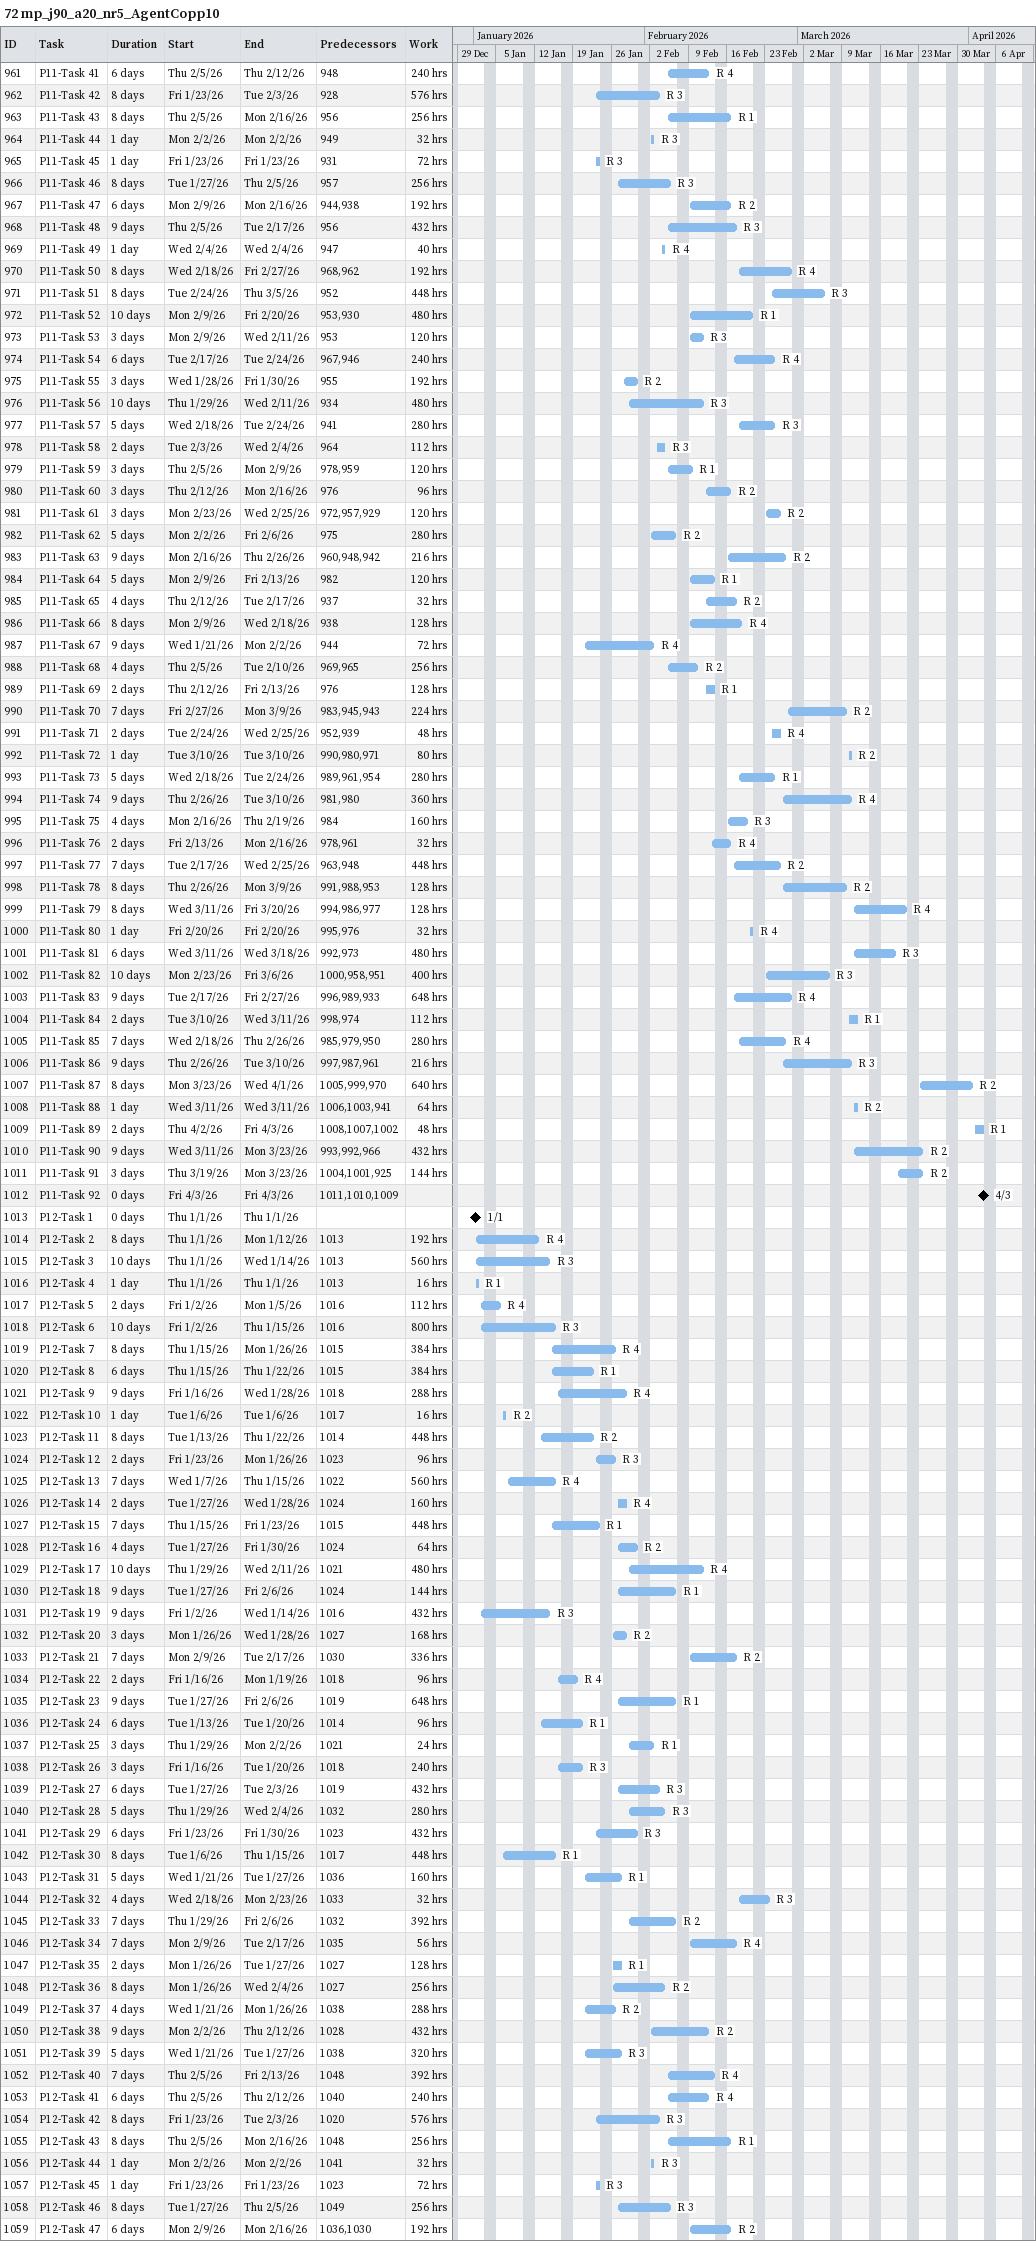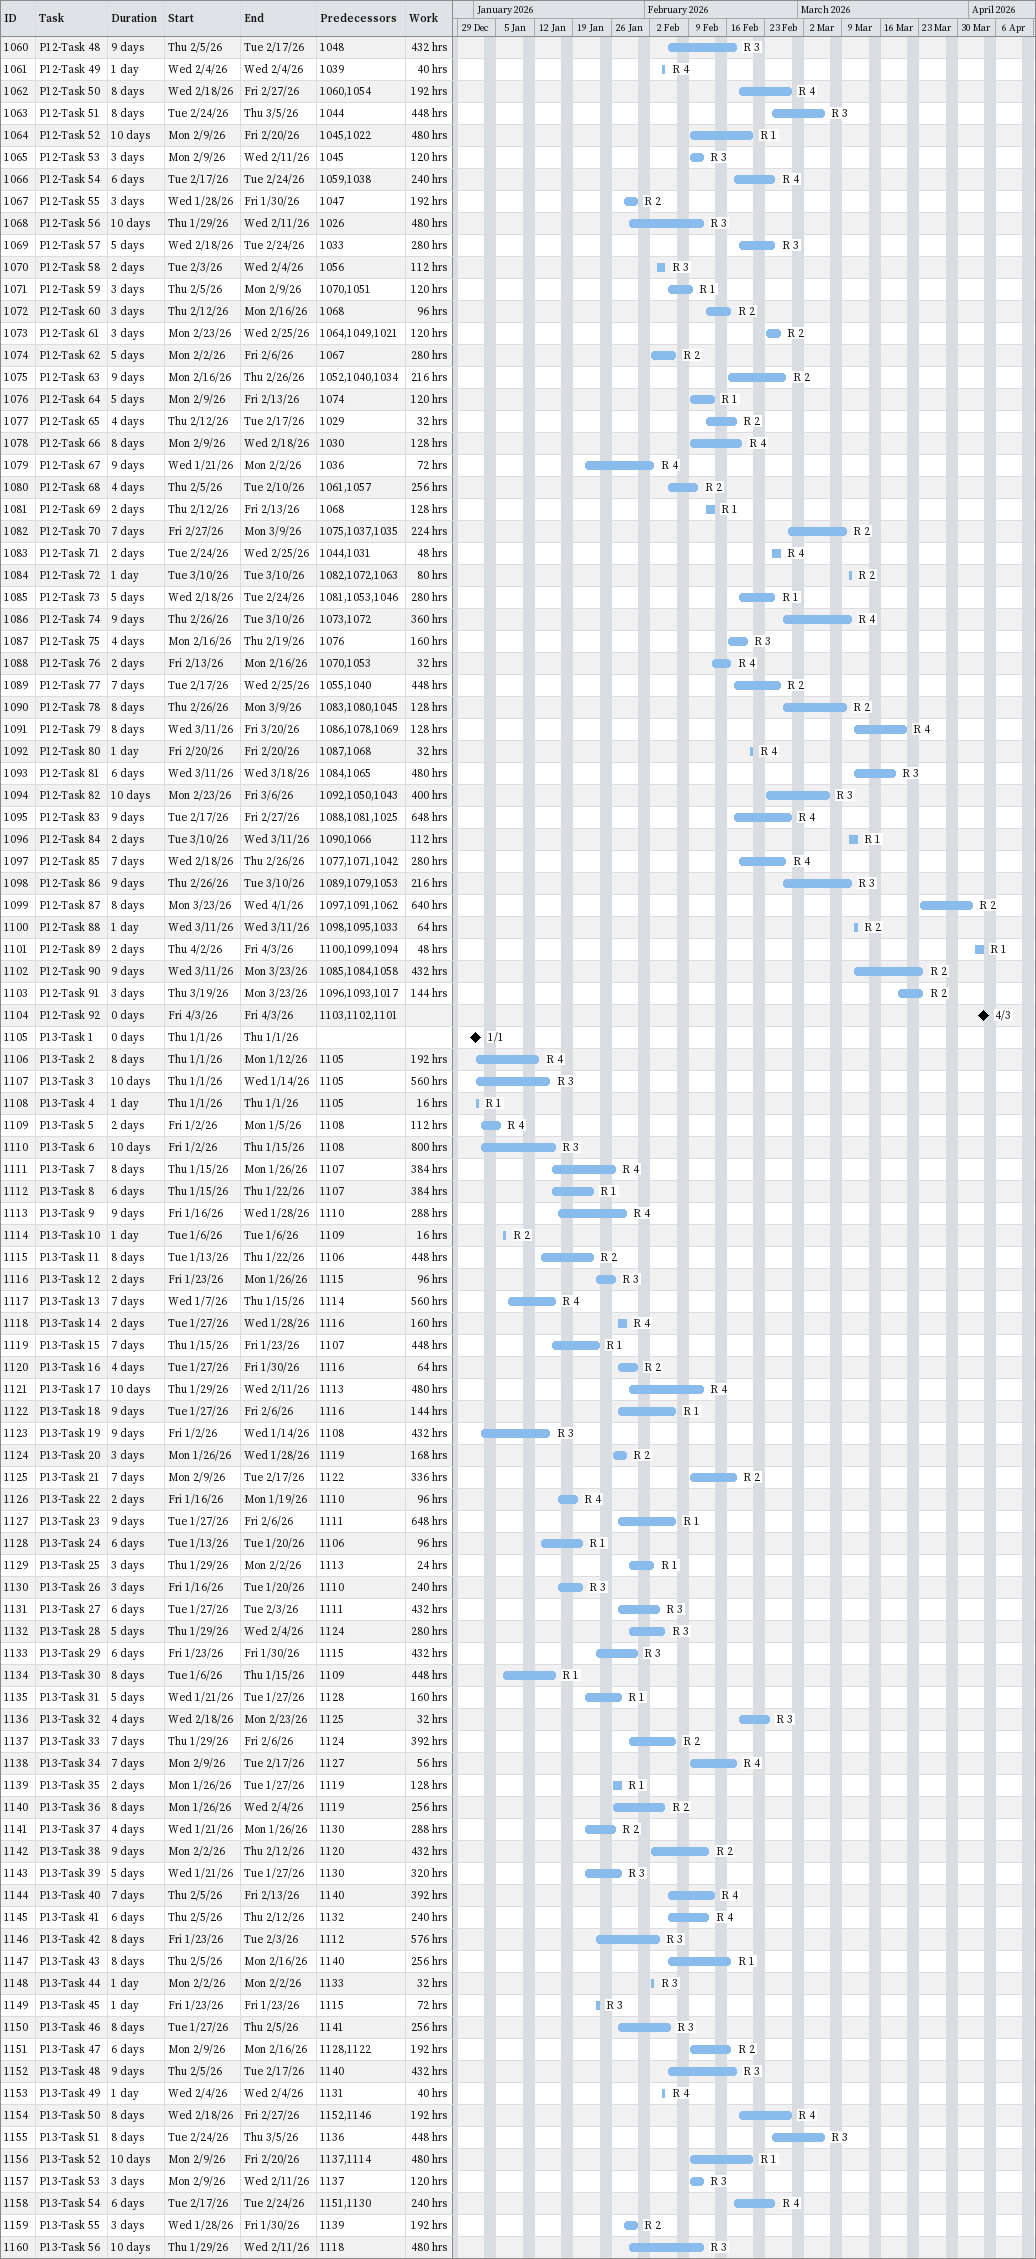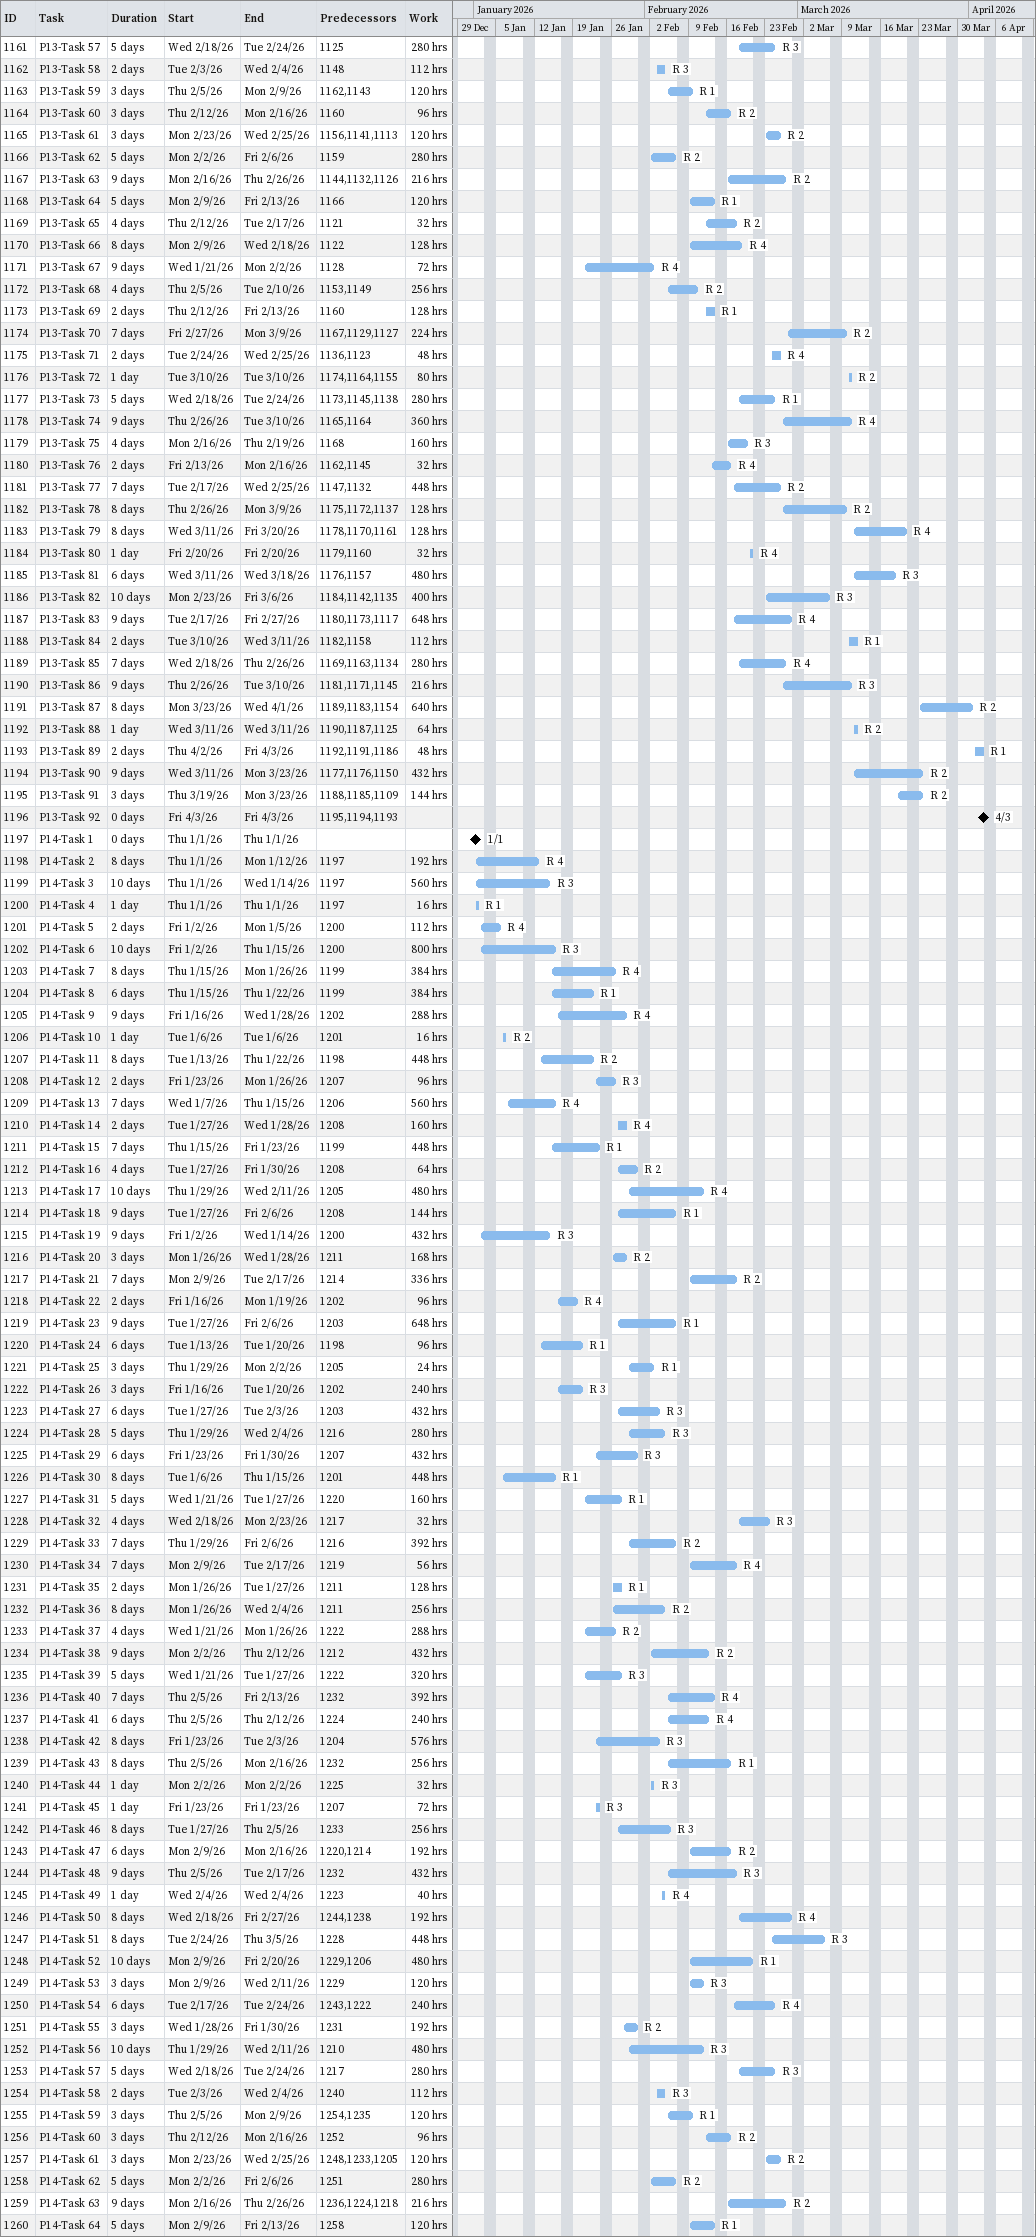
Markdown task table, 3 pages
72 mp_j90_a20_nr5_AgentCopp10

| ID | Task | Duration | Start | Finish | Predecessors | Resources | Work (h) |
|---|---|---|---|---|---|---|---|
| 961 | P11-Task 41 | 6d | 2026-02-05 | 2026-02-12 | 948 | R 4 | 240 |
| 962 | P11-Task 42 | 8d | 2026-01-23 | 2026-02-03 | 928 | R 3 | 576 |
| 963 | P11-Task 43 | 8d | 2026-02-05 | 2026-02-16 | 956 | R 1 | 256 |
| 964 | P11-Task 44 | 1d | 2026-02-02 | 2026-02-02 | 949 | R 3 | 32 |
| 965 | P11-Task 45 | 1d | 2026-01-23 | 2026-01-23 | 931 | R 3 | 72 |
| 966 | P11-Task 46 | 8d | 2026-01-27 | 2026-02-05 | 957 | R 3 | 256 |
| 967 | P11-Task 47 | 6d | 2026-02-09 | 2026-02-16 | 944, 938 | R 2 | 192 |
| 968 | P11-Task 48 | 9d | 2026-02-05 | 2026-02-17 | 956 | R 3 | 432 |
| 969 | P11-Task 49 | 1d | 2026-02-04 | 2026-02-04 | 947 | R 4 | 40 |
| 970 | P11-Task 50 | 8d | 2026-02-18 | 2026-02-27 | 968, 962 | R 4 | 192 |
| 971 | P11-Task 51 | 8d | 2026-02-24 | 2026-03-05 | 952 | R 3 | 448 |
| 972 | P11-Task 52 | 10d | 2026-02-09 | 2026-02-20 | 953, 930 | R 1 | 480 |
| 973 | P11-Task 53 | 3d | 2026-02-09 | 2026-02-11 | 953 | R 3 | 120 |
| 974 | P11-Task 54 | 6d | 2026-02-17 | 2026-02-24 | 967, 946 | R 4 | 240 |
| 975 | P11-Task 55 | 3d | 2026-01-28 | 2026-01-30 | 955 | R 2 | 192 |
| 976 | P11-Task 56 | 10d | 2026-01-29 | 2026-02-11 | 934 | R 3 | 480 |
| 977 | P11-Task 57 | 5d | 2026-02-18 | 2026-02-24 | 941 | R 3 | 280 |
| 978 | P11-Task 58 | 2d | 2026-02-03 | 2026-02-04 | 964 | R 3 | 112 |
| 979 | P11-Task 59 | 3d | 2026-02-05 | 2026-02-09 | 978, 959 | R 1 | 120 |
| 980 | P11-Task 60 | 3d | 2026-02-12 | 2026-02-16 | 976 | R 2 | 96 |
| 981 | P11-Task 61 | 3d | 2026-02-23 | 2026-02-25 | 972, 957, 929 | R 2 | 120 |
| 982 | P11-Task 62 | 5d | 2026-02-02 | 2026-02-06 | 975 | R 2 | 280 |
| 983 | P11-Task 63 | 9d | 2026-02-16 | 2026-02-26 | 960, 948, 942 | R 2 | 216 |
| 984 | P11-Task 64 | 5d | 2026-02-09 | 2026-02-13 | 982 | R 1 | 120 |
| 985 | P11-Task 65 | 4d | 2026-02-12 | 2026-02-17 | 937 | R 2 | 32 |
| 986 | P11-Task 66 | 8d | 2026-02-09 | 2026-02-18 | 938 | R 4 | 128 |
| 987 | P11-Task 67 | 9d | 2026-01-21 | 2026-02-02 | 944 | R 4 | 72 |
| 988 | P11-Task 68 | 4d | 2026-02-05 | 2026-02-10 | 969, 965 | R 2 | 256 |
| 989 | P11-Task 69 | 2d | 2026-02-12 | 2026-02-13 | 976 | R 1 | 128 |
| 990 | P11-Task 70 | 7d | 2026-02-27 | 2026-03-09 | 983, 945, 943 | R 2 | 224 |
| 991 | P11-Task 71 | 2d | 2026-02-24 | 2026-02-25 | 952, 939 | R 4 | 48 |
| 992 | P11-Task 72 | 1d | 2026-03-10 | 2026-03-10 | 990, 980, 971 | R 2 | 80 |
| 993 | P11-Task 73 | 5d | 2026-02-18 | 2026-02-24 | 989, 961, 954 | R 1 | 280 |
| 994 | P11-Task 74 | 9d | 2026-02-26 | 2026-03-10 | 981, 980 | R 4 | 360 |
| 995 | P11-Task 75 | 4d | 2026-02-16 | 2026-02-19 | 984 | R 3 | 160 |
| 996 | P11-Task 76 | 2d | 2026-02-13 | 2026-02-16 | 978, 961 | R 4 | 32 |
| 997 | P11-Task 77 | 7d | 2026-02-17 | 2026-02-25 | 963, 948 | R 2 | 448 |
| 998 | P11-Task 78 | 8d | 2026-02-26 | 2026-03-09 | 991, 988, 953 | R 2 | 128 |
| 999 | P11-Task 79 | 8d | 2026-03-11 | 2026-03-20 | 994, 986, 977 | R 4 | 128 |
| 1000 | P11-Task 80 | 1d | 2026-02-20 | 2026-02-20 | 995, 976 | R 4 | 32 |
| 1001 | P11-Task 81 | 6d | 2026-03-11 | 2026-03-18 | 992, 973 | R 3 | 480 |
| 1002 | P11-Task 82 | 10d | 2026-02-23 | 2026-03-06 | 1000, 958, 951 | R 3 | 400 |
| 1003 | P11-Task 83 | 9d | 2026-02-17 | 2026-02-27 | 996, 989, 933 | R 4 | 648 |
| 1004 | P11-Task 84 | 2d | 2026-03-10 | 2026-03-11 | 998, 974 | R 1 | 112 |
| 1005 | P11-Task 85 | 7d | 2026-02-18 | 2026-02-26 | 985, 979, 950 | R 4 | 280 |
| 1006 | P11-Task 86 | 9d | 2026-02-26 | 2026-03-10 | 997, 987, 961 | R 3 | 216 |
| 1007 | P11-Task 87 | 8d | 2026-03-23 | 2026-04-01 | 1005, 999, 970 | R 2 | 640 |
| 1008 | P11-Task 88 | 1d | 2026-03-11 | 2026-03-11 | 1006, 1003, 941 | R 2 | 64 |
| 1009 | P11-Task 89 | 2d | 2026-04-02 | 2026-04-03 | 1008, 1007, 1002 | R 1 | 48 |
| 1010 | P11-Task 90 | 9d | 2026-03-11 | 2026-03-23 | 993, 992, 966 | R 2 | 432 |
| 1011 | P11-Task 91 | 3d | 2026-03-19 | 2026-03-23 | 1004, 1001, 925 | R 2 | 144 |
| 1012 | P11-Task 92 | 0d | 2026-04-03 | 2026-04-03 | 1011, 1010, 1009 |  |  |
| 1013 | P12-Task 1 | 0d | 2026-01-01 | 2026-01-01 |  |  |  |
| 1014 | P12-Task 2 | 8d | 2026-01-01 | 2026-01-12 | 1013 | R 4 | 192 |
| 1015 | P12-Task 3 | 10d | 2026-01-01 | 2026-01-14 | 1013 | R 3 | 560 |
| 1016 | P12-Task 4 | 1d | 2026-01-01 | 2026-01-01 | 1013 | R 1 | 16 |
| 1017 | P12-Task 5 | 2d | 2026-01-02 | 2026-01-05 | 1016 | R 4 | 112 |
| 1018 | P12-Task 6 | 10d | 2026-01-02 | 2026-01-15 | 1016 | R 3 | 800 |
| 1019 | P12-Task 7 | 8d | 2026-01-15 | 2026-01-26 | 1015 | R 4 | 384 |
| 1020 | P12-Task 8 | 6d | 2026-01-15 | 2026-01-22 | 1015 | R 1 | 384 |
| 1021 | P12-Task 9 | 9d | 2026-01-16 | 2026-01-28 | 1018 | R 4 | 288 |
| 1022 | P12-Task 10 | 1d | 2026-01-06 | 2026-01-06 | 1017 | R 2 | 16 |
| 1023 | P12-Task 11 | 8d | 2026-01-13 | 2026-01-22 | 1014 | R 2 | 448 |
| 1024 | P12-Task 12 | 2d | 2026-01-23 | 2026-01-26 | 1023 | R 3 | 96 |
| 1025 | P12-Task 13 | 7d | 2026-01-07 | 2026-01-15 | 1022 | R 4 | 560 |
| 1026 | P12-Task 14 | 2d | 2026-01-27 | 2026-01-28 | 1024 | R 4 | 160 |
| 1027 | P12-Task 15 | 7d | 2026-01-15 | 2026-01-23 | 1015 | R 1 | 448 |
| 1028 | P12-Task 16 | 4d | 2026-01-27 | 2026-01-30 | 1024 | R 2 | 64 |
| 1029 | P12-Task 17 | 10d | 2026-01-29 | 2026-02-11 | 1021 | R 4 | 480 |
| 1030 | P12-Task 18 | 9d | 2026-01-27 | 2026-02-06 | 1024 | R 1 | 144 |
| 1031 | P12-Task 19 | 9d | 2026-01-02 | 2026-01-14 | 1016 | R 3 | 432 |
| 1032 | P12-Task 20 | 3d | 2026-01-26 | 2026-01-28 | 1027 | R 2 | 168 |
| 1033 | P12-Task 21 | 7d | 2026-02-09 | 2026-02-17 | 1030 | R 2 | 336 |
| 1034 | P12-Task 22 | 2d | 2026-01-16 | 2026-01-19 | 1018 | R 4 | 96 |
| 1035 | P12-Task 23 | 9d | 2026-01-27 | 2026-02-06 | 1019 | R 1 | 648 |
| 1036 | P12-Task 24 | 6d | 2026-01-13 | 2026-01-20 | 1014 | R 1 | 96 |
| 1037 | P12-Task 25 | 3d | 2026-01-29 | 2026-02-02 | 1021 | R 1 | 24 |
| 1038 | P12-Task 26 | 3d | 2026-01-16 | 2026-01-20 | 1018 | R 3 | 240 |
| 1039 | P12-Task 27 | 6d | 2026-01-27 | 2026-02-03 | 1019 | R 3 | 432 |
| 1040 | P12-Task 28 | 5d | 2026-01-29 | 2026-02-04 | 1032 | R 3 | 280 |
| 1041 | P12-Task 29 | 6d | 2026-01-23 | 2026-01-30 | 1023 | R 3 | 432 |
| 1042 | P12-Task 30 | 8d | 2026-01-06 | 2026-01-15 | 1017 | R 1 | 448 |
| 1043 | P12-Task 31 | 5d | 2026-01-21 | 2026-01-27 | 1036 | R 1 | 160 |
| 1044 | P12-Task 32 | 4d | 2026-02-18 | 2026-02-23 | 1033 | R 3 | 32 |
| 1045 | P12-Task 33 | 7d | 2026-01-29 | 2026-02-06 | 1032 | R 2 | 392 |
| 1046 | P12-Task 34 | 7d | 2026-02-09 | 2026-02-17 | 1035 | R 4 | 56 |
| 1047 | P12-Task 35 | 2d | 2026-01-26 | 2026-01-27 | 1027 | R 1 | 128 |
| 1048 | P12-Task 36 | 8d | 2026-01-26 | 2026-02-04 | 1027 | R 2 | 256 |
| 1049 | P12-Task 37 | 4d | 2026-01-21 | 2026-01-26 | 1038 | R 2 | 288 |
| 1050 | P12-Task 38 | 9d | 2026-02-02 | 2026-02-12 | 1028 | R 2 | 432 |
| 1051 | P12-Task 39 | 5d | 2026-01-21 | 2026-01-27 | 1038 | R 3 | 320 |
| 1052 | P12-Task 40 | 7d | 2026-02-05 | 2026-02-13 | 1048 | R 4 | 392 |
| 1053 | P12-Task 41 | 6d | 2026-02-05 | 2026-02-12 | 1040 | R 4 | 240 |
| 1054 | P12-Task 42 | 8d | 2026-01-23 | 2026-02-03 | 1020 | R 3 | 576 |
| 1055 | P12-Task 43 | 8d | 2026-02-05 | 2026-02-16 | 1048 | R 1 | 256 |
| 1056 | P12-Task 44 | 1d | 2026-02-02 | 2026-02-02 | 1041 | R 3 | 32 |
| 1057 | P12-Task 45 | 1d | 2026-01-23 | 2026-01-23 | 1023 | R 3 | 72 |
| 1058 | P12-Task 46 | 8d | 2026-01-27 | 2026-02-05 | 1049 | R 3 | 256 |
| 1059 | P12-Task 47 | 6d | 2026-02-09 | 2026-02-16 | 1036, 1030 | R 2 | 192 |
| 1060 | P12-Task 48 | 9d | 2026-02-05 | 2026-02-17 | 1048 | R 3 | 432 |
| 1061 | P12-Task 49 | 1d | 2026-02-04 | 2026-02-04 | 1039 | R 4 | 40 |
| 1062 | P12-Task 50 | 8d | 2026-02-18 | 2026-02-27 | 1060, 1054 | R 4 | 192 |
| 1063 | P12-Task 51 | 8d | 2026-02-24 | 2026-03-05 | 1044 | R 3 | 448 |
| 1064 | P12-Task 52 | 10d | 2026-02-09 | 2026-02-20 | 1045, 1022 | R 1 | 480 |
| 1065 | P12-Task 53 | 3d | 2026-02-09 | 2026-02-11 | 1045 | R 3 | 120 |
| 1066 | P12-Task 54 | 6d | 2026-02-17 | 2026-02-24 | 1059, 1038 | R 4 | 240 |
| 1067 | P12-Task 55 | 3d | 2026-01-28 | 2026-01-30 | 1047 | R 2 | 192 |
| 1068 | P12-Task 56 | 10d | 2026-01-29 | 2026-02-11 | 1026 | R 3 | 480 |
| 1069 | P12-Task 57 | 5d | 2026-02-18 | 2026-02-24 | 1033 | R 3 | 280 |
| 1070 | P12-Task 58 | 2d | 2026-02-03 | 2026-02-04 | 1056 | R 3 | 112 |
| 1071 | P12-Task 59 | 3d | 2026-02-05 | 2026-02-09 | 1070, 1051 | R 1 | 120 |
| 1072 | P12-Task 60 | 3d | 2026-02-12 | 2026-02-16 | 1068 | R 2 | 96 |
| 1073 | P12-Task 61 | 3d | 2026-02-23 | 2026-02-25 | 1064, 1049, 1021 | R 2 | 120 |
| 1074 | P12-Task 62 | 5d | 2026-02-02 | 2026-02-06 | 1067 | R 2 | 280 |
| 1075 | P12-Task 63 | 9d | 2026-02-16 | 2026-02-26 | 1052, 1040, 1034 | R 2 | 216 |
| 1076 | P12-Task 64 | 5d | 2026-02-09 | 2026-02-13 | 1074 | R 1 | 120 |
| 1077 | P12-Task 65 | 4d | 2026-02-12 | 2026-02-17 | 1029 | R 2 | 32 |
| 1078 | P12-Task 66 | 8d | 2026-02-09 | 2026-02-18 | 1030 | R 4 | 128 |
| 1079 | P12-Task 67 | 9d | 2026-01-21 | 2026-02-02 | 1036 | R 4 | 72 |
| 1080 | P12-Task 68 | 4d | 2026-02-05 | 2026-02-10 | 1061, 1057 | R 2 | 256 |
| 1081 | P12-Task 69 | 2d | 2026-02-12 | 2026-02-13 | 1068 | R 1 | 128 |
| 1082 | P12-Task 70 | 7d | 2026-02-27 | 2026-03-09 | 1075, 1037, 1035 | R 2 | 224 |
| 1083 | P12-Task 71 | 2d | 2026-02-24 | 2026-02-25 | 1044, 1031 | R 4 | 48 |
| 1084 | P12-Task 72 | 1d | 2026-03-10 | 2026-03-10 | 1082, 1072, 1063 | R 2 | 80 |
| 1085 | P12-Task 73 | 5d | 2026-02-18 | 2026-02-24 | 1081, 1053, 1046 | R 1 | 280 |
| 1086 | P12-Task 74 | 9d | 2026-02-26 | 2026-03-10 | 1073, 1072 | R 4 | 360 |
| 1087 | P12-Task 75 | 4d | 2026-02-16 | 2026-02-19 | 1076 | R 3 | 160 |
| 1088 | P12-Task 76 | 2d | 2026-02-13 | 2026-02-16 | 1070, 1053 | R 4 | 32 |
| 1089 | P12-Task 77 | 7d | 2026-02-17 | 2026-02-25 | 1055, 1040 | R 2 | 448 |
| 1090 | P12-Task 78 | 8d | 2026-02-26 | 2026-03-09 | 1083, 1080, 1045 | R 2 | 128 |
| 1091 | P12-Task 79 | 8d | 2026-03-11 | 2026-03-20 | 1086, 1078, 1069 | R 4 | 128 |
| 1092 | P12-Task 80 | 1d | 2026-02-20 | 2026-02-20 | 1087, 1068 | R 4 | 32 |
| 1093 | P12-Task 81 | 6d | 2026-03-11 | 2026-03-18 | 1084, 1065 | R 3 | 480 |
| 1094 | P12-Task 82 | 10d | 2026-02-23 | 2026-03-06 | 1092, 1050, 1043 | R 3 | 400 |
| 1095 | P12-Task 83 | 9d | 2026-02-17 | 2026-02-27 | 1088, 1081, 1025 | R 4 | 648 |
| 1096 | P12-Task 84 | 2d | 2026-03-10 | 2026-03-11 | 1090, 1066 | R 1 | 112 |
| 1097 | P12-Task 85 | 7d | 2026-02-18 | 2026-02-26 | 1077, 1071, 1042 | R 4 | 280 |
| 1098 | P12-Task 86 | 9d | 2026-02-26 | 2026-03-10 | 1089, 1079, 1053 | R 3 | 216 |
| 1099 | P12-Task 87 | 8d | 2026-03-23 | 2026-04-01 | 1097, 1091, 1062 | R 2 | 640 |
| 1100 | P12-Task 88 | 1d | 2026-03-11 | 2026-03-11 | 1098, 1095, 1033 | R 2 | 64 |
| 1101 | P12-Task 89 | 2d | 2026-04-02 | 2026-04-03 | 1100, 1099, 1094 | R 1 | 48 |
| 1102 | P12-Task 90 | 9d | 2026-03-11 | 2026-03-23 | 1085, 1084, 1058 | R 2 | 432 |
| 1103 | P12-Task 91 | 3d | 2026-03-19 | 2026-03-23 | 1096, 1093, 1017 | R 2 | 144 |
| 1104 | P12-Task 92 | 0d | 2026-04-03 | 2026-04-03 | 1103, 1102, 1101 |  |  |
| 1105 | P13-Task 1 | 0d | 2026-01-01 | 2026-01-01 |  |  |  |
| 1106 | P13-Task 2 | 8d | 2026-01-01 | 2026-01-12 | 1105 | R 4 | 192 |
| 1107 | P13-Task 3 | 10d | 2026-01-01 | 2026-01-14 | 1105 | R 3 | 560 |
| 1108 | P13-Task 4 | 1d | 2026-01-01 | 2026-01-01 | 1105 | R 1 | 16 |
| 1109 | P13-Task 5 | 2d | 2026-01-02 | 2026-01-05 | 1108 | R 4 | 112 |
| 1110 | P13-Task 6 | 10d | 2026-01-02 | 2026-01-15 | 1108 | R 3 | 800 |
| 1111 | P13-Task 7 | 8d | 2026-01-15 | 2026-01-26 | 1107 | R 4 | 384 |
| 1112 | P13-Task 8 | 6d | 2026-01-15 | 2026-01-22 | 1107 | R 1 | 384 |
| 1113 | P13-Task 9 | 9d | 2026-01-16 | 2026-01-28 | 1110 | R 4 | 288 |
| 1114 | P13-Task 10 | 1d | 2026-01-06 | 2026-01-06 | 1109 | R 2 | 16 |
| 1115 | P13-Task 11 | 8d | 2026-01-13 | 2026-01-22 | 1106 | R 2 | 448 |
| 1116 | P13-Task 12 | 2d | 2026-01-23 | 2026-01-26 | 1115 | R 3 | 96 |
| 1117 | P13-Task 13 | 7d | 2026-01-07 | 2026-01-15 | 1114 | R 4 | 560 |
| 1118 | P13-Task 14 | 2d | 2026-01-27 | 2026-01-28 | 1116 | R 4 | 160 |
| 1119 | P13-Task 15 | 7d | 2026-01-15 | 2026-01-23 | 1107 | R 1 | 448 |
| 1120 | P13-Task 16 | 4d | 2026-01-27 | 2026-01-30 | 1116 | R 2 | 64 |
| 1121 | P13-Task 17 | 10d | 2026-01-29 | 2026-02-11 | 1113 | R 4 | 480 |
| 1122 | P13-Task 18 | 9d | 2026-01-27 | 2026-02-06 | 1116 | R 1 | 144 |
| 1123 | P13-Task 19 | 9d | 2026-01-02 | 2026-01-14 | 1108 | R 3 | 432 |
| 1124 | P13-Task 20 | 3d | 2026-01-26 | 2026-01-28 | 1119 | R 2 | 168 |
| 1125 | P13-Task 21 | 7d | 2026-02-09 | 2026-02-17 | 1122 | R 2 | 336 |
| 1126 | P13-Task 22 | 2d | 2026-01-16 | 2026-01-19 | 1110 | R 4 | 96 |
| 1127 | P13-Task 23 | 9d | 2026-01-27 | 2026-02-06 | 1111 | R 1 | 648 |
| 1128 | P13-Task 24 | 6d | 2026-01-13 | 2026-01-20 | 1106 | R 1 | 96 |
| 1129 | P13-Task 25 | 3d | 2026-01-29 | 2026-02-02 | 1113 | R 1 | 24 |
| 1130 | P13-Task 26 | 3d | 2026-01-16 | 2026-01-20 | 1110 | R 3 | 240 |
| 1131 | P13-Task 27 | 6d | 2026-01-27 | 2026-02-03 | 1111 | R 3 | 432 |
| 1132 | P13-Task 28 | 5d | 2026-01-29 | 2026-02-04 | 1124 | R 3 | 280 |
| 1133 | P13-Task 29 | 6d | 2026-01-23 | 2026-01-30 | 1115 | R 3 | 432 |
| 1134 | P13-Task 30 | 8d | 2026-01-06 | 2026-01-15 | 1109 | R 1 | 448 |
| 1135 | P13-Task 31 | 5d | 2026-01-21 | 2026-01-27 | 1128 | R 1 | 160 |
| 1136 | P13-Task 32 | 4d | 2026-02-18 | 2026-02-23 | 1125 | R 3 | 32 |
| 1137 | P13-Task 33 | 7d | 2026-01-29 | 2026-02-06 | 1124 | R 2 | 392 |
| 1138 | P13-Task 34 | 7d | 2026-02-09 | 2026-02-17 | 1127 | R 4 | 56 |
| 1139 | P13-Task 35 | 2d | 2026-01-26 | 2026-01-27 | 1119 | R 1 | 128 |
| 1140 | P13-Task 36 | 8d | 2026-01-26 | 2026-02-04 | 1119 | R 2 | 256 |
| 1141 | P13-Task 37 | 4d | 2026-01-21 | 2026-01-26 | 1130 | R 2 | 288 |
| 1142 | P13-Task 38 | 9d | 2026-02-02 | 2026-02-12 | 1120 | R 2 | 432 |
| 1143 | P13-Task 39 | 5d | 2026-01-21 | 2026-01-27 | 1130 | R 3 | 320 |
| 1144 | P13-Task 40 | 7d | 2026-02-05 | 2026-02-13 | 1140 | R 4 | 392 |
| 1145 | P13-Task 41 | 6d | 2026-02-05 | 2026-02-12 | 1132 | R 4 | 240 |
| 1146 | P13-Task 42 | 8d | 2026-01-23 | 2026-02-03 | 1112 | R 3 | 576 |
| 1147 | P13-Task 43 | 8d | 2026-02-05 | 2026-02-16 | 1140 | R 1 | 256 |
| 1148 | P13-Task 44 | 1d | 2026-02-02 | 2026-02-02 | 1133 | R 3 | 32 |
| 1149 | P13-Task 45 | 1d | 2026-01-23 | 2026-01-23 | 1115 | R 3 | 72 |
| 1150 | P13-Task 46 | 8d | 2026-01-27 | 2026-02-05 | 1141 | R 3 | 256 |
| 1151 | P13-Task 47 | 6d | 2026-02-09 | 2026-02-16 | 1128, 1122 | R 2 | 192 |
| 1152 | P13-Task 48 | 9d | 2026-02-05 | 2026-02-17 | 1140 | R 3 | 432 |
| 1153 | P13-Task 49 | 1d | 2026-02-04 | 2026-02-04 | 1131 | R 4 | 40 |
| 1154 | P13-Task 50 | 8d | 2026-02-18 | 2026-02-27 | 1152, 1146 | R 4 | 192 |
| 1155 | P13-Task 51 | 8d | 2026-02-24 | 2026-03-05 | 1136 | R 3 | 448 |
| 1156 | P13-Task 52 | 10d | 2026-02-09 | 2026-02-20 | 1137, 1114 | R 1 | 480 |
| 1157 | P13-Task 53 | 3d | 2026-02-09 | 2026-02-11 | 1137 | R 3 | 120 |
| 1158 | P13-Task 54 | 6d | 2026-02-17 | 2026-02-24 | 1151, 1130 | R 4 | 240 |
| 1159 | P13-Task 55 | 3d | 2026-01-28 | 2026-01-30 | 1139 | R 2 | 192 |
| 1160 | P13-Task 56 | 10d | 2026-01-29 | 2026-02-11 | 1118 | R 3 | 480 |
| 1161 | P13-Task 57 | 5d | 2026-02-18 | 2026-02-24 | 1125 | R 3 | 280 |
| 1162 | P13-Task 58 | 2d | 2026-02-03 | 2026-02-04 | 1148 | R 3 | 112 |
| 1163 | P13-Task 59 | 3d | 2026-02-05 | 2026-02-09 | 1162, 1143 | R 1 | 120 |
| 1164 | P13-Task 60 | 3d | 2026-02-12 | 2026-02-16 | 1160 | R 2 | 96 |
| 1165 | P13-Task 61 | 3d | 2026-02-23 | 2026-02-25 | 1156, 1141, 1113 | R 2 | 120 |
| 1166 | P13-Task 62 | 5d | 2026-02-02 | 2026-02-06 | 1159 | R 2 | 280 |
| 1167 | P13-Task 63 | 9d | 2026-02-16 | 2026-02-26 | 1144, 1132, 1126 | R 2 | 216 |
| 1168 | P13-Task 64 | 5d | 2026-02-09 | 2026-02-13 | 1166 | R 1 | 120 |
| 1169 | P13-Task 65 | 4d | 2026-02-12 | 2026-02-17 | 1121 | R 2 | 32 |
| 1170 | P13-Task 66 | 8d | 2026-02-09 | 2026-02-18 | 1122 | R 4 | 128 |
| 1171 | P13-Task 67 | 9d | 2026-01-21 | 2026-02-02 | 1128 | R 4 | 72 |
| 1172 | P13-Task 68 | 4d | 2026-02-05 | 2026-02-10 | 1153, 1149 | R 2 | 256 |
| 1173 | P13-Task 69 | 2d | 2026-02-12 | 2026-02-13 | 1160 | R 1 | 128 |
| 1174 | P13-Task 70 | 7d | 2026-02-27 | 2026-03-09 | 1167, 1129, 1127 | R 2 | 224 |
| 1175 | P13-Task 71 | 2d | 2026-02-24 | 2026-02-25 | 1136, 1123 | R 4 | 48 |
| 1176 | P13-Task 72 | 1d | 2026-03-10 | 2026-03-10 | 1174, 1164, 1155 | R 2 | 80 |
| 1177 | P13-Task 73 | 5d | 2026-02-18 | 2026-02-24 | 1173, 1145, 1138 | R 1 | 280 |
| 1178 | P13-Task 74 | 9d | 2026-02-26 | 2026-03-10 | 1165, 1164 | R 4 | 360 |
| 1179 | P13-Task 75 | 4d | 2026-02-16 | 2026-02-19 | 1168 | R 3 | 160 |
| 1180 | P13-Task 76 | 2d | 2026-02-13 | 2026-02-16 | 1162, 1145 | R 4 | 32 |
| 1181 | P13-Task 77 | 7d | 2026-02-17 | 2026-02-25 | 1147, 1132 | R 2 | 448 |
| 1182 | P13-Task 78 | 8d | 2026-02-26 | 2026-03-09 | 1175, 1172, 1137 | R 2 | 128 |
| 1183 | P13-Task 79 | 8d | 2026-03-11 | 2026-03-20 | 1178, 1170, 1161 | R 4 | 128 |
| 1184 | P13-Task 80 | 1d | 2026-02-20 | 2026-02-20 | 1179, 1160 | R 4 | 32 |
| 1185 | P13-Task 81 | 6d | 2026-03-11 | 2026-03-18 | 1176, 1157 | R 3 | 480 |
| 1186 | P13-Task 82 | 10d | 2026-02-23 | 2026-03-06 | 1184, 1142, 1135 | R 3 | 400 |
| 1187 | P13-Task 83 | 9d | 2026-02-17 | 2026-02-27 | 1180, 1173, 1117 | R 4 | 648 |
| 1188 | P13-Task 84 | 2d | 2026-03-10 | 2026-03-11 | 1182, 1158 | R 1 | 112 |
| 1189 | P13-Task 85 | 7d | 2026-02-18 | 2026-02-26 | 1169, 1163, 1134 | R 4 | 280 |
| 1190 | P13-Task 86 | 9d | 2026-02-26 | 2026-03-10 | 1181, 1171, 1145 | R 3 | 216 |
| 1191 | P13-Task 87 | 8d | 2026-03-23 | 2026-04-01 | 1189, 1183, 1154 | R 2 | 640 |
| 1192 | P13-Task 88 | 1d | 2026-03-11 | 2026-03-11 | 1190, 1187, 1125 | R 2 | 64 |
| 1193 | P13-Task 89 | 2d | 2026-04-02 | 2026-04-03 | 1192, 1191, 1186 | R 1 | 48 |
| 1194 | P13-Task 90 | 9d | 2026-03-11 | 2026-03-23 | 1177, 1176, 1150 | R 2 | 432 |
| 1195 | P13-Task 91 | 3d | 2026-03-19 | 2026-03-23 | 1188, 1185, 1109 | R 2 | 144 |
| 1196 | P13-Task 92 | 0d | 2026-04-03 | 2026-04-03 | 1195, 1194, 1193 |  |  |
| 1197 | P14-Task 1 | 0d | 2026-01-01 | 2026-01-01 |  |  |  |
| 1198 | P14-Task 2 | 8d | 2026-01-01 | 2026-01-12 | 1197 | R 4 | 192 |
| 1199 | P14-Task 3 | 10d | 2026-01-01 | 2026-01-14 | 1197 | R 3 | 560 |
| 1200 | P14-Task 4 | 1d | 2026-01-01 | 2026-01-01 | 1197 | R 1 | 16 |
| 1201 | P14-Task 5 | 2d | 2026-01-02 | 2026-01-05 | 1200 | R 4 | 112 |
| 1202 | P14-Task 6 | 10d | 2026-01-02 | 2026-01-15 | 1200 | R 3 | 800 |
| 1203 | P14-Task 7 | 8d | 2026-01-15 | 2026-01-26 | 1199 | R 4 | 384 |
| 1204 | P14-Task 8 | 6d | 2026-01-15 | 2026-01-22 | 1199 | R 1 | 384 |
| 1205 | P14-Task 9 | 9d | 2026-01-16 | 2026-01-28 | 1202 | R 4 | 288 |
| 1206 | P14-Task 10 | 1d | 2026-01-06 | 2026-01-06 | 1201 | R 2 | 16 |
| 1207 | P14-Task 11 | 8d | 2026-01-13 | 2026-01-22 | 1198 | R 2 | 448 |
| 1208 | P14-Task 12 | 2d | 2026-01-23 | 2026-01-26 | 1207 | R 3 | 96 |
| 1209 | P14-Task 13 | 7d | 2026-01-07 | 2026-01-15 | 1206 | R 4 | 560 |
| 1210 | P14-Task 14 | 2d | 2026-01-27 | 2026-01-28 | 1208 | R 4 | 160 |
| 1211 | P14-Task 15 | 7d | 2026-01-15 | 2026-01-23 | 1199 | R 1 | 448 |
| 1212 | P14-Task 16 | 4d | 2026-01-27 | 2026-01-30 | 1208 | R 2 | 64 |
| 1213 | P14-Task 17 | 10d | 2026-01-29 | 2026-02-11 | 1205 | R 4 | 480 |
| 1214 | P14-Task 18 | 9d | 2026-01-27 | 2026-02-06 | 1208 | R 1 | 144 |
| 1215 | P14-Task 19 | 9d | 2026-01-02 | 2026-01-14 | 1200 | R 3 | 432 |
| 1216 | P14-Task 20 | 3d | 2026-01-26 | 2026-01-28 | 1211 | R 2 | 168 |
| 1217 | P14-Task 21 | 7d | 2026-02-09 | 2026-02-17 | 1214 | R 2 | 336 |
| 1218 | P14-Task 22 | 2d | 2026-01-16 | 2026-01-19 | 1202 | R 4 | 96 |
| 1219 | P14-Task 23 | 9d | 2026-01-27 | 2026-02-06 | 1203 | R 1 | 648 |
| 1220 | P14-Task 24 | 6d | 2026-01-13 | 2026-01-20 | 1198 | R 1 | 96 |
| 1221 | P14-Task 25 | 3d | 2026-01-29 | 2026-02-02 | 1205 | R 1 | 24 |
| 1222 | P14-Task 26 | 3d | 2026-01-16 | 2026-01-20 | 1202 | R 3 | 240 |
| 1223 | P14-Task 27 | 6d | 2026-01-27 | 2026-02-03 | 1203 | R 3 | 432 |
| 1224 | P14-Task 28 | 5d | 2026-01-29 | 2026-02-04 | 1216 | R 3 | 280 |
| 1225 | P14-Task 29 | 6d | 2026-01-23 | 2026-01-30 | 1207 | R 3 | 432 |
| 1226 | P14-Task 30 | 8d | 2026-01-06 | 2026-01-15 | 1201 | R 1 | 448 |
| 1227 | P14-Task 31 | 5d | 2026-01-21 | 2026-01-27 | 1220 | R 1 | 160 |
| 1228 | P14-Task 32 | 4d | 2026-02-18 | 2026-02-23 | 1217 | R 3 | 32 |
| 1229 | P14-Task 33 | 7d | 2026-01-29 | 2026-02-06 | 1216 | R 2 | 392 |
| 1230 | P14-Task 34 | 7d | 2026-02-09 | 2026-02-17 | 1219 | R 4 | 56 |
| 1231 | P14-Task 35 | 2d | 2026-01-26 | 2026-01-27 | 1211 | R 1 | 128 |
| 1232 | P14-Task 36 | 8d | 2026-01-26 | 2026-02-04 | 1211 | R 2 | 256 |
| 1233 | P14-Task 37 | 4d | 2026-01-21 | 2026-01-26 | 1222 | R 2 | 288 |
| 1234 | P14-Task 38 | 9d | 2026-02-02 | 2026-02-12 | 1212 | R 2 | 432 |
| 1235 | P14-Task 39 | 5d | 2026-01-21 | 2026-01-27 | 1222 | R 3 | 320 |
| 1236 | P14-Task 40 | 7d | 2026-02-05 | 2026-02-13 | 1232 | R 4 | 392 |
| 1237 | P14-Task 41 | 6d | 2026-02-05 | 2026-02-12 | 1224 | R 4 | 240 |
| 1238 | P14-Task 42 | 8d | 2026-01-23 | 2026-02-03 | 1204 | R 3 | 576 |
| 1239 | P14-Task 43 | 8d | 2026-02-05 | 2026-02-16 | 1232 | R 1 | 256 |
| 1240 | P14-Task 44 | 1d | 2026-02-02 | 2026-02-02 | 1225 | R 3 | 32 |
| 1241 | P14-Task 45 | 1d | 2026-01-23 | 2026-01-23 | 1207 | R 3 | 72 |
| 1242 | P14-Task 46 | 8d | 2026-01-27 | 2026-02-05 | 1233 | R 3 | 256 |
| 1243 | P14-Task 47 | 6d | 2026-02-09 | 2026-02-16 | 1220, 1214 | R 2 | 192 |
| 1244 | P14-Task 48 | 9d | 2026-02-05 | 2026-02-17 | 1232 | R 3 | 432 |
| 1245 | P14-Task 49 | 1d | 2026-02-04 | 2026-02-04 | 1223 | R 4 | 40 |
| 1246 | P14-Task 50 | 8d | 2026-02-18 | 2026-02-27 | 1244, 1238 | R 4 | 192 |
| 1247 | P14-Task 51 | 8d | 2026-02-24 | 2026-03-05 | 1228 | R 3 | 448 |
| 1248 | P14-Task 52 | 10d | 2026-02-09 | 2026-02-20 | 1229, 1206 | R 1 | 480 |
| 1249 | P14-Task 53 | 3d | 2026-02-09 | 2026-02-11 | 1229 | R 3 | 120 |
| 1250 | P14-Task 54 | 6d | 2026-02-17 | 2026-02-24 | 1243, 1222 | R 4 | 240 |
| 1251 | P14-Task 55 | 3d | 2026-01-28 | 2026-01-30 | 1231 | R 2 | 192 |
| 1252 | P14-Task 56 | 10d | 2026-01-29 | 2026-02-11 | 1210 | R 3 | 480 |
| 1253 | P14-Task 57 | 5d | 2026-02-18 | 2026-02-24 | 1217 | R 3 | 280 |
| 1254 | P14-Task 58 | 2d | 2026-02-03 | 2026-02-04 | 1240 | R 3 | 112 |
| 1255 | P14-Task 59 | 3d | 2026-02-05 | 2026-02-09 | 1254, 1235 | R 1 | 120 |
| 1256 | P14-Task 60 | 3d | 2026-02-12 | 2026-02-16 | 1252 | R 2 | 96 |
| 1257 | P14-Task 61 | 3d | 2026-02-23 | 2026-02-25 | 1248, 1233, 1205 | R 2 | 120 |
| 1258 | P14-Task 62 | 5d | 2026-02-02 | 2026-02-06 | 1251 | R 2 | 280 |
| 1259 | P14-Task 63 | 9d | 2026-02-16 | 2026-02-26 | 1236, 1224, 1218 | R 2 | 216 |
| 1260 | P14-Task 64 | 5d | 2026-02-09 | 2026-02-13 | 1258 | R 1 | 120 |
